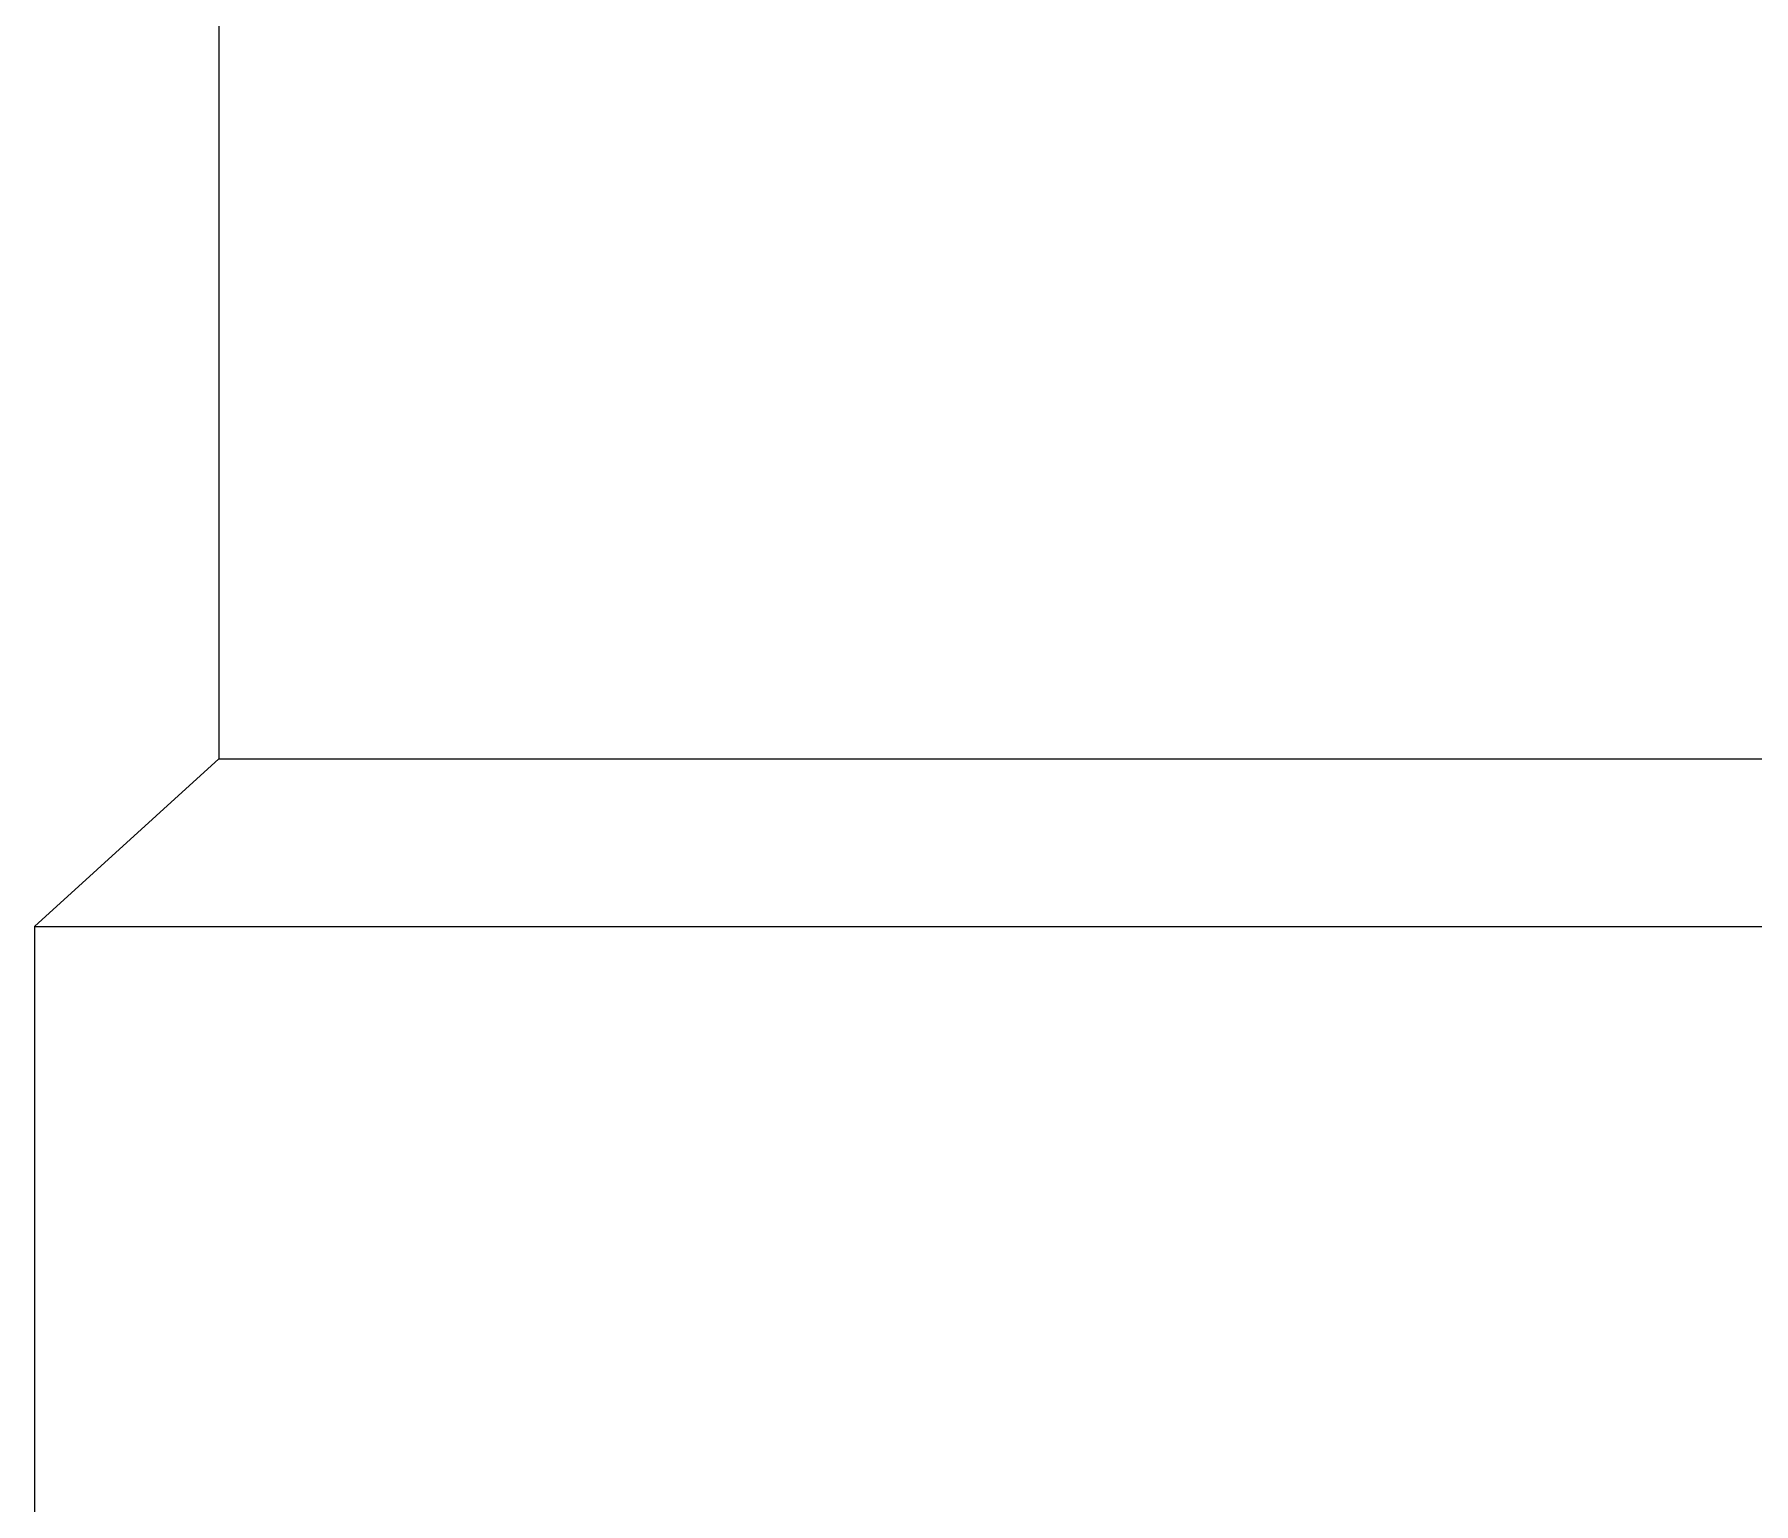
# Model space of a CAD drawing. Header units: millimetres. Extents: x 3817 to 4149, y 28263 to 28669.
# Drawn here: x 4057.15 to 4077.64, y 28466.31 to 28483.82 of the extents above; entities that cross this region are included whole.
import ezdxf

# ---------------------------------------------------------------- set-up
doc = ezdxf.new("R2010")
doc.units = ezdxf.units.MM

msp = doc.modelspace()

# ---------------------------------------------------------------- linework, layer by layer
for points in [[(4059.348, 28489.669), (4059.348, 28489.669), (4059.348, 28475.184), (4059.348, 28475.184)], [(4059.348, 28475.184), (4059.348, 28475.184), (4057.149, 28473.186), (4057.149, 28473.186)], [(4059.348, 28475.184), (4059.348, 28475.184), (4103.816, 28475.184), (4103.816, 28475.184)], [(4059.348, 28475.184), (4059.348, 28475.184), (4059.348, 28475.184), (4059.348, 28475.184)], [(4057.149, 28473.186), (4057.149, 28473.186), (4057.149, 28473.186), (4057.149, 28473.186)], [(4057.149, 28473.186), (4057.149, 28473.186), (4057.149, 28442.717), (4057.149, 28442.717)], [(4057.149, 28473.186), (4057.149, 28473.186), (4106.014, 28473.186), (4106.014, 28473.186)]]:
    msp.add_open_spline(points, degree=3)

doc.saveas('drawing.dxf')
